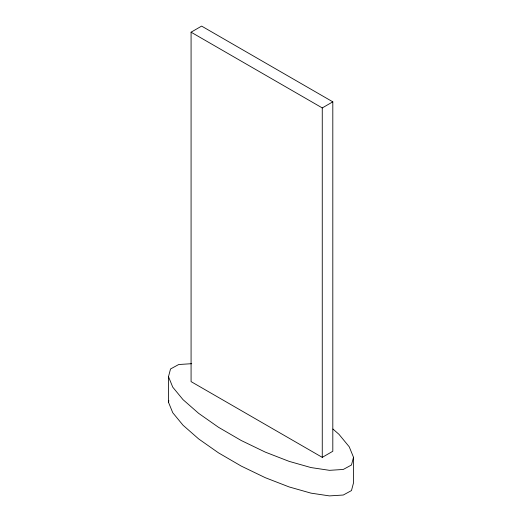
<?xml version="1.0" encoding="UTF-8"?>
<svg xmlns="http://www.w3.org/2000/svg" width="522" height="522" viewBox="0 0 522 522"><rect width="100%" height="100%" fill="white"/><g stroke="black" fill="none" stroke-linecap="round" stroke-linejoin="round"><path stroke-width="0.78" d="M332.958 429.051L338.961 434.311L349.244 446.812L353.511 457.285L353.511 482.85L351.476 490.576L343.28 495.026L329.467 495.9L310.995 493.14L289.116 486.928L265.32 477.702L241.229 466.074L218.483 452.842L198.641 438.911L183.039 425.228L172.756 412.726L168.489 402.26L168.489 376.688L170.524 368.969L178.72 364.519L191.718 363.69M168.489 402.26L168.893 400.713M353.511 457.285L351.476 465.004L343.28 469.454L329.467 470.335L310.995 467.568L289.116 461.363L265.32 452.13L241.229 440.503L218.483 427.277L198.641 413.346L183.039 399.663L172.756 387.161L168.489 376.688M191.078 32.188L201.623 26.1L332.808 101.836L332.808 451.269L322.263 457.357L191.078 381.615L191.078 32.188L322.263 107.924L332.808 101.836M322.263 107.924L322.263 457.357"/></g></svg>
